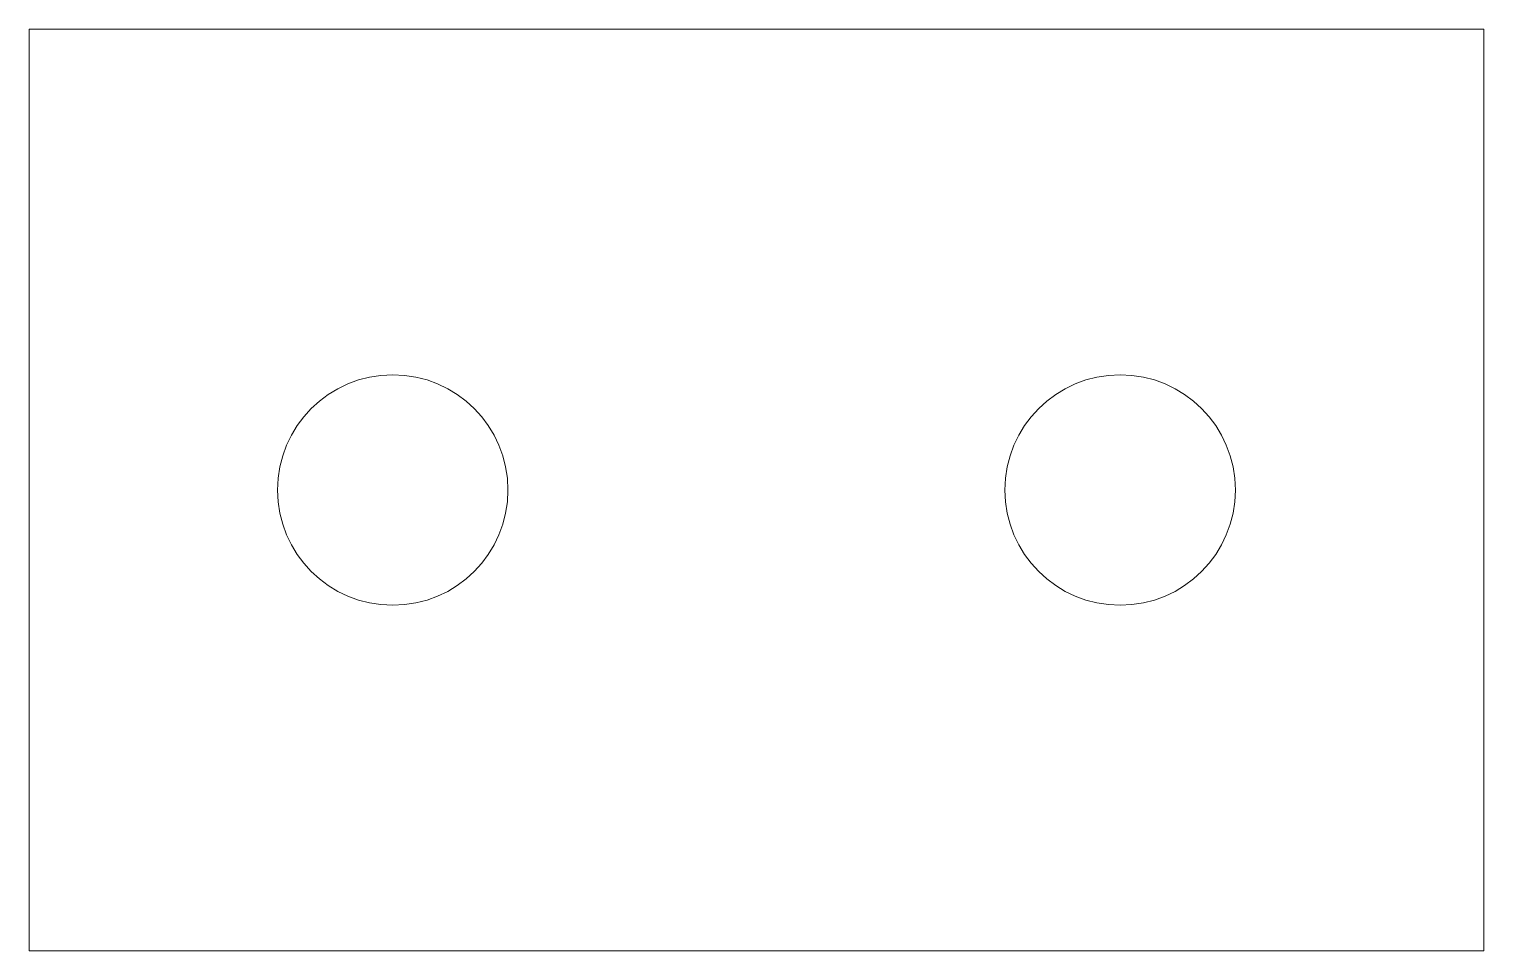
# Model space of a CAD drawing. Header units: millimetres. Extents: x 146 to 247, y 211 to 275.
import ezdxf

# ---------------------------------------------------------------- set-up
doc = ezdxf.new("R2010")
doc.units = ezdxf.units.MM

msp = doc.modelspace()

# ---------------------------------------------------------------- linework, layer by layer
at = {"color": 7, "linetype": 'Continuous', "lineweight": 15}
for p, q in [((145.92, 274.97), (145.92, 210.97)), ((246.92, 274.97), (145.92, 274.97)), ((246.92, 210.97), (246.92, 274.97)), ((145.92, 210.97), (246.92, 210.97))]:
    msp.add_line(p, q, dxfattribs=at)
for centre in [(171.17, 242.97), (221.67, 242.97)]:
    msp.add_circle(centre, 8, dxfattribs=at)

doc.saveas('drawing.dxf')
